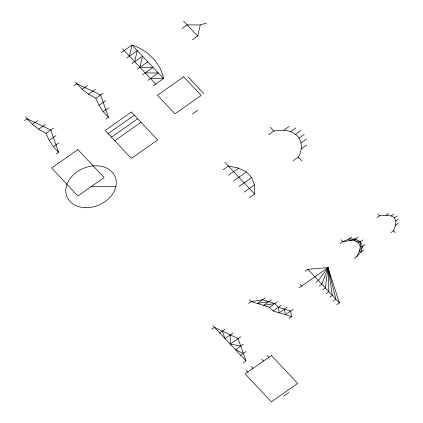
<?xml version="1.0" encoding="UTF-8"?>
<svg xmlns="http://www.w3.org/2000/svg" width="423" height="423" viewBox="0 0 423 423"><rect width="100%" height="100%" fill="white"/><g stroke="black" fill="none" stroke-linecap="round" stroke-linejoin="round"><path stroke-width="0.63" d="M390.942 232.602L393.564 230.762L395.605 225.205L395.891 220.875L394.432 217.776L391.222 215.91L386.262 215.265L379.558 215.857L376.935 217.697M305.232 271.169L307.859 269.324L327.978 267.563L325.366 287.957L322.744 289.797M129.422 56.148L132.039 45.028C147.299 50.088 160.412 62.419 163.558 78.567L153.068 85.938M134.678 61.737L137.29 50.623L126.8 57.993M192.402 39.741L197.647 36.055L200.264 24.936L206.487 23.106M340.208 243.5L342.831 241.66L349.017 238.969L355.42 239L360.327 241.739L362.426 246.45L361.147 251.881L356.843 256.565L354.215 258.405M336.756 304.703L339.378 302.863L327.978 267.563L321.866 284.23L319.243 286.075M293.102 160.782L298.347 157.097C302.731 149.869 302.704 139.759 295.518 134.34C289.253 129.618 281.21 129.739 273.834 131.014L268.584 134.699M356.843 256.565L359.264 251.415L362.426 246.45L365.049 244.61M358.043 237.155L355.42 239L354.49 240.687L349.155 240.661L342.831 241.66L341.081 239.793M333.25 300.98L335.878 299.135L327.978 267.563L318.366 280.502L315.743 282.347M24.486 120.597L27.109 118.757L50.739 129.993L58.628 152.291L56.005 154.136M74.326 85.578L76.949 83.738L100.579 94.974L108.468 117.271L105.845 119.117M121.544 52.404L132.039 45.028L163.558 78.567L150.435 78.509M25.359 116.891L32.36 124.346L37.61 120.661M75.199 81.872L82.205 89.327L87.45 85.642M32.36 124.346L38.662 129.195L45.483 124.404M82.205 89.327L88.507 94.176L95.328 89.385M132.05 63.582L142.546 56.211L139.928 67.326L153.052 67.389L142.556 74.76M181.895 28.563L187.14 24.878L200.264 24.936M38.662 129.195L46.017 133.314L53.361 128.153M88.507 94.176L95.857 98.295L103.201 93.134M137.306 69.171L147.796 61.8M58.628 152.291L53.377 146.702L49.168 140.378L55.989 135.582M108.468 117.271L103.217 111.683L99.014 105.359L105.835 100.563M53.377 146.702L58.623 143.016M103.217 111.683L108.462 107.997M147.812 80.349L158.308 72.978L145.184 72.92M108.135 133.652L134.366 115.22M111.455 137.189L137.692 118.757M114.781 140.722L141.012 122.289M192.454 113.946L197.705 110.26M223.117 169.739L228.367 166.054L238.657 168.105L246.429 171.923L251.68 177.512L254.413 184.872L254.63 193.998L249.385 197.689M283.949 130.094L289.195 126.408M228.372 175.328L238.657 168.105M290.617 131.595L295.862 127.91M295.518 134.34L300.764 130.649M233.623 180.917L246.429 171.923M299.024 138.062L304.269 134.377M238.879 186.506L251.68 177.512M301.123 142.773L306.368 139.088M301.456 148.727L306.707 145.041M244.134 192.095L254.413 184.872M211.865 329.2L214.487 327.36L238.117 338.596L246.012 360.893L243.389 362.738M248.592 303.423L251.214 301.583L262.583 299.78L274.834 303.545L278.339 307.272L290.59 311.037L291.468 316.605L288.846 318.45M351.64 237.129L349.017 238.969L349.155 240.661L355.42 239M265.205 297.935L257.337 303.465L268.711 301.662M386.262 215.265L388.885 213.425M219.743 332.949L224.988 329.258M271.333 299.817L263.466 305.348L274.834 303.545M391.222 215.91L393.845 214.064M363.775 250.035L361.147 251.881L359.264 251.415L360.327 246.895L360.327 241.739L354.49 240.687L358.582 242.966L362.955 239.894M394.432 217.776L397.054 215.936M232.867 333.007L224.999 338.537L222.366 331.103M249.459 299.717L251.214 301.583L269.588 307.23L277.456 301.699M299.124 287.836L327.978 267.563L332.372 295.407L329.75 297.253M395.891 220.875L398.514 219.035M269.588 307.23L273.089 310.958L280.962 305.427M395.605 225.205L398.228 223.36M230.244 334.852L230.249 344.126L240.745 336.75M287.085 307.31L279.217 312.84L278.339 307.272M243.373 344.185L235.505 349.715L243.378 353.459M293.213 309.192L285.34 314.723L284.462 309.155M326.249 293.525L328.872 291.685L327.978 267.563M240.756 355.304L246.001 351.619M283.59 396.272L288.835 392.586M362.426 246.45L360.327 246.895L358.582 242.966M91.024 186.76L115.876 186.39M230.249 344.126L240.75 346.03M273.089 310.958L291.468 316.605M377.808 213.99L379.558 215.857M393.564 230.762L395.32 232.624M183.64 21.15L197.647 36.055M270.329 127.286L273.834 131.014M298.347 157.097L301.853 160.825M188.055 76.822L203.812 93.594M122.416 48.698L155.69 84.098M224.862 162.326L254.63 193.998M307.859 269.324L339.378 302.863M299.997 284.129L301.747 285.996M267.003 355.452L268.753 357.313M261.752 359.138L263.503 360.999M212.737 325.493L246.012 360.893M251.262 366.508L253.012 368.375M246.017 370.199L247.767 372.06M95.857 98.295L99.014 105.359M46.017 133.314L49.168 140.378M77.874 149.599L51.643 168.026L77.906 195.976L104.143 177.544L77.874 149.599M131.357 112.021L105.126 130.448L131.394 158.398L157.626 139.965L131.357 112.021M183.677 76.806L157.446 95.233L174.958 113.866L201.189 95.434L183.677 76.806M271.376 355.473L245.144 373.906L271.407 401.85L297.644 383.418L271.376 355.473M85.504 207.714A26.057 19.934 -22.8 0 0 115.109 176.809A26.057 19.934 -22.8 0 0 72.465 175.751A26.057 19.934 -22.8 0 0 85.504 207.714"/></g></svg>
